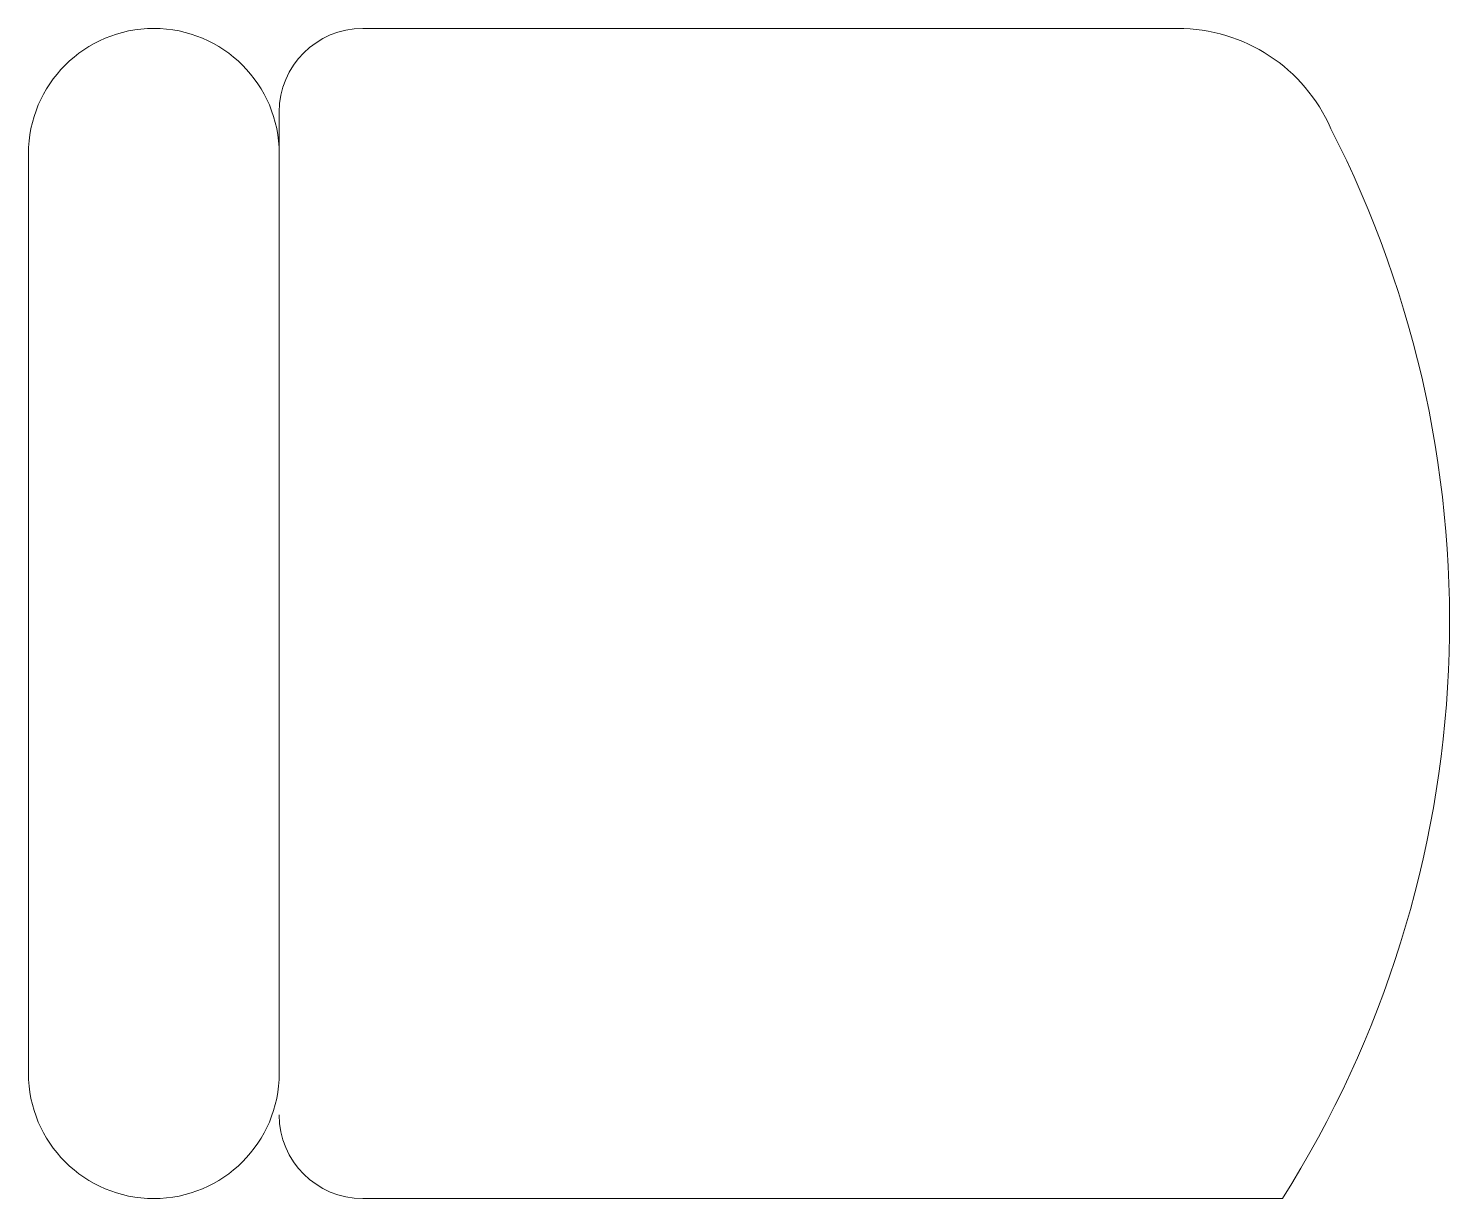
# Model space of a CAD drawing. Header units: inches. Extents: x -12916 to -2478, y -355 to 4961.
# Drawn here: x -4195.5 to -4122.6, y 3982.4 to 4042.4 of the extents above; entities that cross this region are included whole.
import ezdxf

# ---------------------------------------------------------------- set-up
doc = ezdxf.new("R2010")
doc.units = ezdxf.units.IN
doc.header["$MEASUREMENT"] = 0
doc.layers.add('A-FURN', color=8, linetype='Continuous', lineweight=18)

msp = doc.modelspace()

# ---------------------------------------------------------------- linework, layer by layer
at = {"layer": 'A-FURN', "ltscale": 0.8}
for p, q in [((-4178.338, 4042.415), (-4136.562, 4042.415)), ((-4182.624, 3988.844), (-4182.624, 4038.129)), ((-4195.481, 4035.986), (-4195.481, 3988.844)), ((-4131.196, 3982.415), (-4178.338, 3982.415))]:
    msp.add_line(p, q, dxfattribs=at)
for centre, radius, start, end in [((-4189.053, 4035.986), 6.429, 0, 180), ((-4178.338, 4038.129), 4.286, 90, 180), ((-4136.562, 4033.844), 8.571, 23.57818, 90), ((-4178.065, 4012.027), 55.44, 327.7159, 27.08845), ((-4189.053, 3988.844), 6.429, 180, 0), ((-4178.338, 3986.701), 4.286, 180, 270)]:
    msp.add_arc(centre, radius, start, end, dxfattribs=at)

doc.saveas('drawing.dxf')
